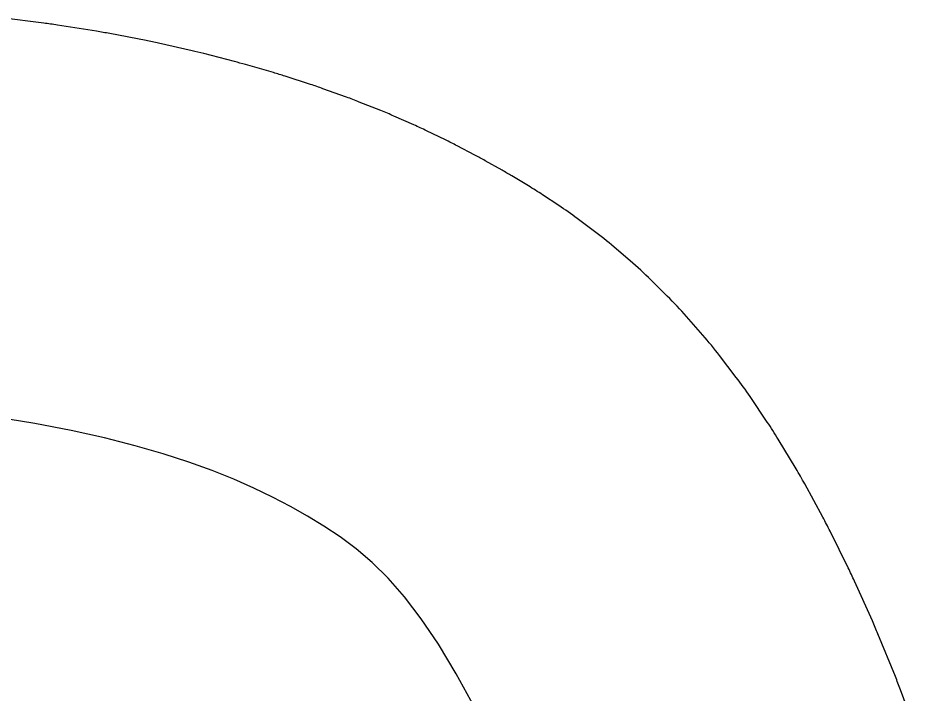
# Model space of a CAD drawing. Extents: x 13 to 113, y 0 to 127.
# Drawn here: x 71.37 to 107.94, y 99.23 to 126.72 of the extents above; entities that cross this region are included whole.
import ezdxf

# ---------------------------------------------------------------- set-up
doc = ezdxf.new("R2010")
doc.units = 0
doc.layers.add('Layer_1', color=7, linetype='CONTINUOUS')

msp = doc.modelspace()

# ---------------------------------------------------------------- linework, layer by layer
at = {"layer": 'Layer_1', "color": 1}
for points in [[(72.420037, 126.508305), (70.697, 126.719753)], [(74.56859, 126.178853), (72.970559, 126.431103)], [(76.57957, 125.80106), (75.102581, 126.085346)], [(78.449193, 125.38682), (77.089348, 125.694378)], [(80.172438, 124.949324), (78.925768, 125.27139)], [(81.759047, 124.497297), (80.620397, 124.826691)], [(83.271352, 124.017185), (82.230602, 124.353045)], [(84.728918, 123.502499), (83.774705, 123.845541)], [(86.13202, 122.95281), (85.252996, 123.303755)], [(87.476166, 122.371099), (86.660954, 122.730662)], [(88.75279, 121.764696), (87.990049, 122.133598)], [(89.950968, 121.145452), (89.229342, 121.524411)], [(91.060139, 120.528691), (90.368267, 120.918424)], [(92.1285, 119.893864), (91.455992, 120.298253)], [(93.363897, 119.095392), (92.70418, 119.530967)], [(94.770338, 118.079623), (94.117856, 118.566071)], [(96.26864, 116.845276), (95.617816, 117.402291)], [(97.77545, 115.414112), (97.120685, 116.061387)], [(99.225713, 113.822673), (98.561437, 114.5799)], [(100.584605, 112.107312), (99.905196, 112.994181)], [(101.845754, 110.291694), (101.145672, 111.327897)], [(103.016745, 108.391361), (102.293327, 109.591)], [(104.107921, 106.420087), (103.370225, 107.774907)], [(105.140223, 104.361025), (104.400215, 105.85718)], [(106.122917, 102.202483), (105.392673, 103.826128)], [(107.056598, 99.939906), (106.34809, 101.677196)], [(107.936714, 97.57279), (107.261931, 99.40988)]]:
    msp.add_lwpolyline(points, dxfattribs=at)
at = {"layer": 'Layer_1', "color": 7}
msp.add_lwpolyline([(89.934741, 98.703033), (89.197031, 100.057853), (88.473614, 101.257492), (87.773524, 102.293695), (87.094115, 103.180565), (86.429839, 103.937792), (85.775066, 104.585068), (85.12425, 105.142085), (84.471775, 105.628534), (83.812088, 106.064107), (83.13955, 106.468495), (82.447655, 106.858229), (81.72603, 107.237187), (80.963281, 107.606089), (80.148069, 107.965653), (79.269016, 108.316597), (78.314803, 108.65964), (77.274031, 108.995499), (76.135403, 109.324894), (74.888733, 109.646962), (73.528889, 109.95452), (72.051914, 110.238805), (70.453883, 110.491053)], dxfattribs=at)
at = {"layer": 'Layer_1', "color": 1}
for points in [[(72.970559, 126.431103), (72.787505, 126.459994), (72.603968, 126.485731), (72.420037, 126.508305)], [(75.102581, 126.085346), (74.925112, 126.119501), (74.7471, 126.150674), (74.56859, 126.178853)], [(77.089348, 125.694378), (76.920007, 125.732675), (76.750049, 125.768243), (76.57957, 125.80106)], [(78.925768, 125.27139), (78.767499, 125.312275), (78.608621, 125.350759), (78.449193, 125.38682)], [(80.620397, 124.826691), (80.471685, 124.869718), (80.322333, 124.910597), (80.172438, 124.949324)], [(82.230602, 124.353045), (82.074156, 124.40353), (81.916951, 124.451617), (81.759047, 124.497297)], [(83.774705, 123.845541), (83.607885, 123.905516), (83.440061, 123.962739), (83.271352, 124.017185)], [(85.252996, 123.303755), (85.079476, 123.373032), (84.904751, 123.439291), (84.728918, 123.502499)], [(86.660954, 122.730662), (86.485983, 122.80784), (86.309622, 122.8819), (86.13202, 122.95281)], [(87.990049, 122.133598), (87.820157, 122.215765), (87.648846, 122.294943), (87.476166, 122.371099)], [(89.229342, 121.524411), (89.071825, 121.607127), (88.912969, 121.687233), (88.75279, 121.764696)], [(90.368267, 120.918424), (90.230285, 120.996143), (90.091173, 121.071826), (89.950968, 121.145452)], [(91.455992, 120.298253), (91.325134, 120.376935), (91.193169, 120.453755), (91.060139, 120.528691)], [(92.70418, 119.530967), (92.514872, 119.655965), (92.322924, 119.776958), (92.1285, 119.893864)], [(94.117856, 118.566071), (93.87163, 118.74965), (93.620199, 118.926163), (93.363897, 119.095392)], [(95.617816, 117.402291), (95.342998, 117.637504), (95.060341, 117.863408), (94.770338, 118.079623)], [(97.120685, 116.061387), (96.846134, 116.332792), (96.561938, 116.594256), (96.26864, 116.845276)], [(98.561437, 114.5799), (98.309396, 114.86719), (98.047234, 115.145436), (97.77545, 115.414112)], [(99.905196, 112.994181), (99.687943, 113.27779), (99.461319, 113.554107), (99.225713, 113.822673)], [(101.145672, 111.327897), (100.966433, 111.59321), (100.779319, 111.85313), (100.584605, 112.107312)], [(102.293327, 109.591), (102.150177, 109.82837), (102.000937, 110.062012), (101.845754, 110.291694)], [(103.370225, 107.774907), (103.256939, 107.982961), (103.139088, 108.188496), (103.016745, 108.391361)], [(104.400215, 105.85718), (104.306486, 106.046712), (104.209018, 106.234384), (104.107921, 106.420087)], [(105.392673, 103.826128), (105.311787, 104.005954), (105.227637, 104.184283), (105.140223, 104.361025)], [(106.34809, 101.677196), (106.27618, 101.853608), (106.201073, 102.02873), (106.122917, 102.202483)], [(107.261931, 99.40988), (107.196565, 99.587747), (107.12815, 99.76445), (107.056598, 99.939906)]]:
    msp.add_open_spline(points, degree=3, dxfattribs=at)

doc.saveas('drawing.dxf')
